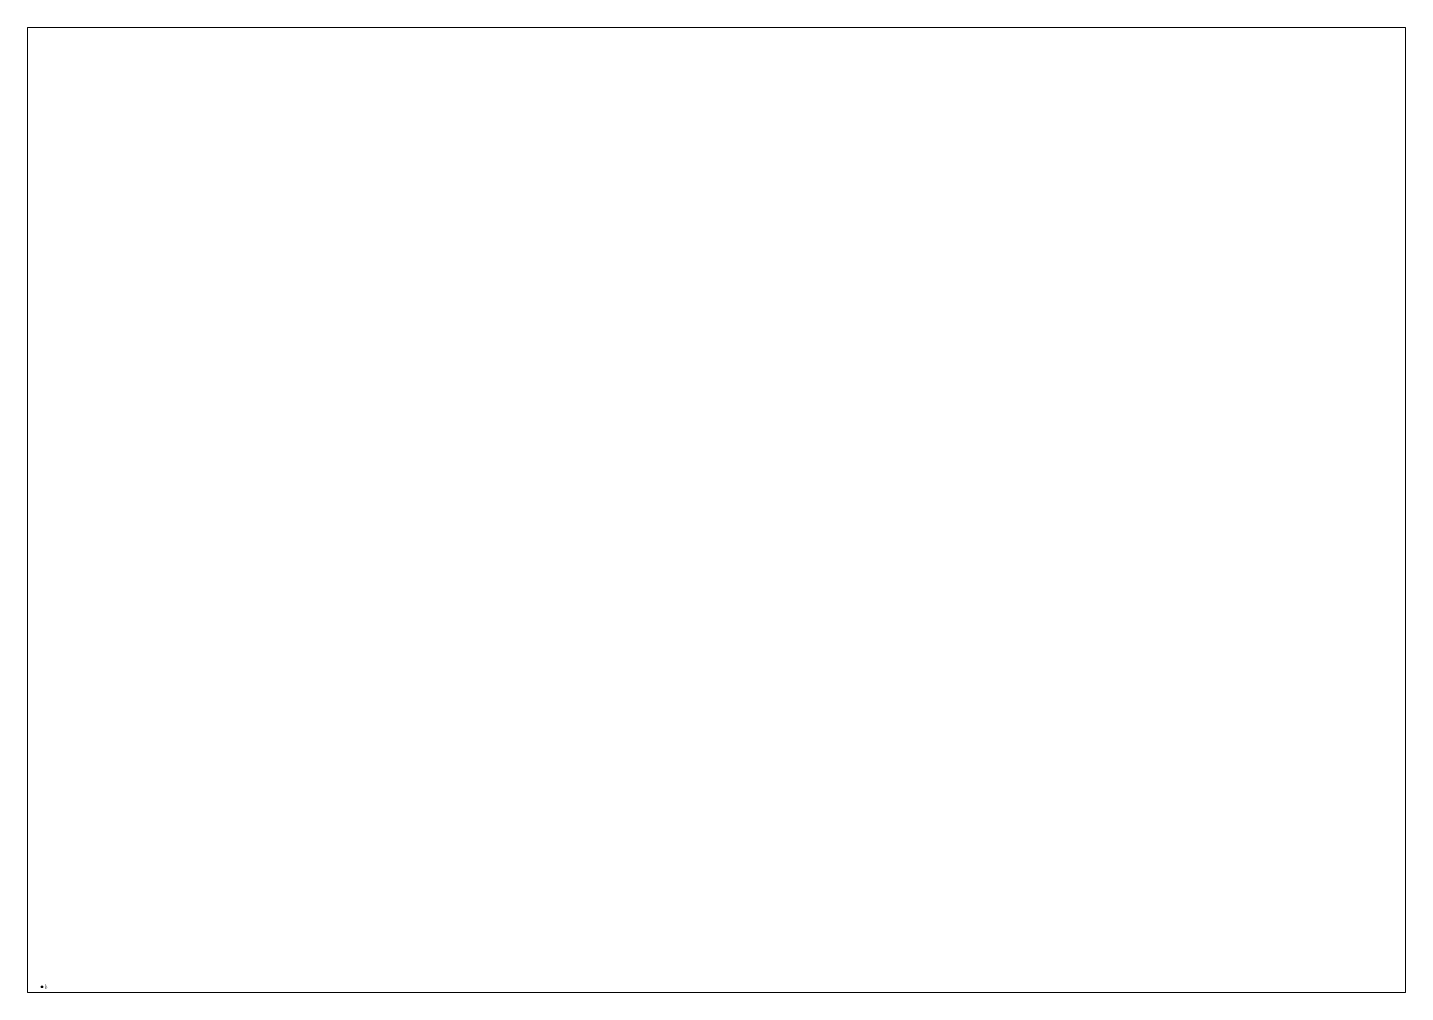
# Paper-space layout 'Présentation1' of a CAD drawing. Header units: metres. Extents: x 29 to 262, y 20 to 183.
# The model-space entities are those that its viewports show. They can reach past a viewport. Long polylines and large blocks are cut down to what shows.
import ezdxf

# ---------------------------------------------------------------- set-up
doc = ezdxf.new("R2010")
doc.units = ezdxf.units.M
doc.header["$LTSCALE"] = 2
doc.linetypes.add('Socle_Continu', pattern=[2.5, 2.5, 0])
doc.layers.get('0').update_dxf_attribs({"lineweight": 30})
doc.layers.add('TRANS_SCS', color=242, linetype='Socle_Continu', lineweight=13)
doc.styles.get("Standard").update_dxf_attribs({"font": 'arial.ttf'})

msp = doc.modelspace()

# ---------------------------------------------------------------- linework, layer by layer
at = {"layer": 'TRANS_SCS', "linetype": 'Socle_Continu'}
for p, q in [((0, 0.5), (0.5, 0.5)), ((0, 0), (0, 0.5)), ((0, 0), (0.5, 0.5)), ((0, 0.5), (0.5, 0)), ((0.5, 0), (0, 0)), ((0.5, 0.5), (0.5, 0))]:
    msp.add_line(p, q, dxfattribs=at)

# ---------------------------------------------------------------- texts
at = {"layer": 'TRANS_SCS', "linetype": 'Socle_Continu', "flags": 9}
for tag, p, s in [('CALQUE', (1.2, -0.03), 'TRANS_SCS'), ('ID', (1.2, 0.94), 'QP_1055'), ('NATURE', (1.2, 0.62), 'Poteau Transport Urbain'), ('FAMILLE', (1.2, 0.29), 'Transport'), ('PCRS', (1.2, -0.35), 'HabillageSymbole')]:
    msp.add_attdef(tag, p, s, height=0.2, dxfattribs=at)

psp = doc.layouts.new('Présentation1')

# ---------------------------------------------------------------- viewports
at = {"layer": '0'}
psp.add_viewport(center=(145.35, 101.77), size=(232.56, 162.8309), view_center_point=(210, 148.5), view_height=299.995, dxfattribs=at)

doc.saveas('drawing.dxf')
